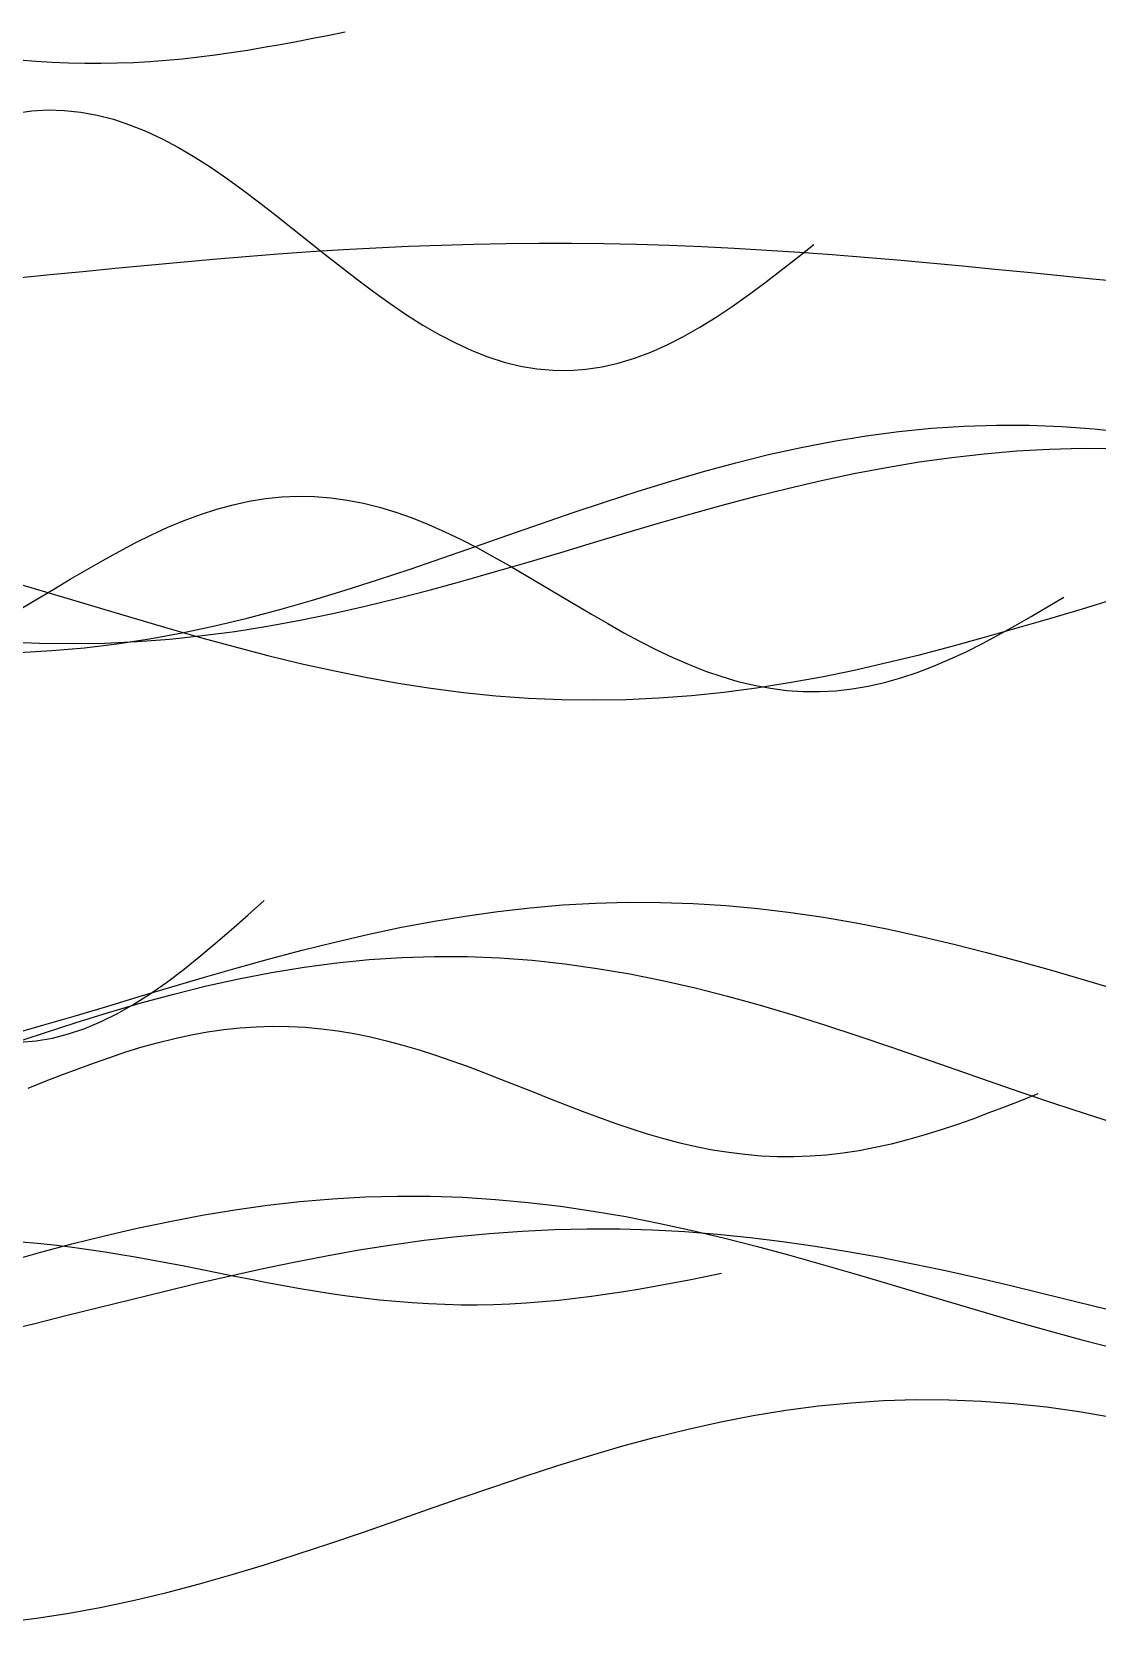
# Model space of a CAD drawing. Header units: metres. Extents: x -249 to 352, y -252 to 258.
# Drawn here: x 32.5 to 97.9, y -111.8 to -14.1 of the extents above; entities that cross this region are included whole.
import ezdxf

# ---------------------------------------------------------------- set-up
doc = ezdxf.new("R2010")
doc.units = ezdxf.units.M

msp = doc.modelspace()

# ---------------------------------------------------------------- linework, layer by layer
for p, q in [((48.759, -14.689, -433.013), (49.759, -14.497, -433.013)), ((49.759, -14.497, -433.013), (50.759, -14.301, -433.013)), ((50.759, -14.301, -433.013), (51.759, -14.101, -433.013)), ((42.759, -15.643, -433.013), (43.759, -15.516, -433.013)), ((43.759, -15.516, -433.013), (44.759, -15.374, -433.013)), ((44.759, -15.374, -433.013), (45.759, -15.219, -433.013)), ((45.759, -15.219, -433.013), (46.759, -15.052, -433.013)), ((46.759, -15.052, -433.013), (47.759, -14.875, -433.013)), ((47.759, -14.875, -433.013), (48.759, -14.689, -433.013)), ((31.759, -15.827, -433.013), (32.759, -15.907, -433.013)), ((32.759, -15.907, -433.013), (33.759, -15.968, -433.013)), ((33.759, -15.968, -433.013), (34.759, -16.01, -433.013)), ((34.759, -16.01, -433.013), (35.759, -16.032, -433.013)), ((35.759, -16.032, -433.013), (36.759, -16.035, -433.013)), ((36.759, -16.035, -433.013), (37.759, -16.017, -433.013)), ((37.759, -16.017, -433.013), (38.759, -15.98, -433.013)), ((38.759, -15.98, -433.013), (39.759, -15.923, -433.013)), ((39.759, -15.923, -433.013), (40.759, -15.847, -433.013)), ((40.759, -15.847, -433.013), (41.759, -15.753, -433.013)), ((41.759, -15.753, -433.013), (42.759, -15.643, -433.013)), ((31.518, -19.096, -433.013), (32.518, -18.96, -433.013)), ((32.518, -18.96, -433.013), (33.518, -18.904, -433.013)), ((33.518, -18.904, -433.013), (34.518, -18.928, -433.013)), ((34.518, -18.928, -433.013), (35.518, -19.031, -433.013)), ((35.518, -19.031, -433.013), (36.518, -19.214, -433.013)), ((36.518, -19.214, -433.013), (37.518, -19.472, -433.013)), ((37.518, -19.472, -433.013), (38.518, -19.806, -433.013)), ((38.518, -19.806, -433.013), (39.518, -20.21, -433.013)), ((39.518, -20.21, -433.013), (40.518, -20.681, -433.013)), ((40.518, -20.681, -433.013), (41.518, -21.214, -433.013)), ((41.518, -21.214, -433.013), (42.518, -21.804, -433.013)), ((42.518, -21.804, -433.013), (43.518, -22.444, -433.013)), ((43.518, -22.444, -433.013), (44.518, -23.13, -433.013)), ((44.518, -23.13, -433.013), (45.518, -23.853, -433.013)), ((45.518, -23.853, -433.013), (46.518, -24.607, -433.013)), ((46.518, -24.607, -433.013), (47.518, -25.383, -433.013)), ((47.518, -25.383, -433.013), (48.518, -26.175, -433.013)), ((48.518, -26.175, -433.013), (49.518, -26.974, -433.013)), ((49.518, -26.974, -433.013), (50.518, -27.772, -433.013)), ((53.639, -27.367, -433.013), (55.639, -27.273, -433.013)), ((55.639, -27.273, -433.013), (57.639, -27.198, -433.013)), ((57.639, -27.198, -433.013), (59.639, -27.141, -433.013)), ((59.639, -27.141, -433.013), (61.639, -27.104, -433.013)), ((61.639, -27.104, -433.013), (63.639, -27.086, -433.013)), ((63.639, -27.086, -433.013), (65.639, -27.089, -433.013)), ((65.639, -27.089, -433.013), (67.639, -27.111, -433.013)), ((67.639, -27.111, -433.013), (69.639, -27.154, -433.013)), ((69.639, -27.154, -433.013), (71.639, -27.215, -433.013)), ((71.639, -27.215, -433.013), (73.639, -27.295, -433.013)), ((73.639, -27.295, -433.013), (75.639, -27.393, -433.013)), ((79.518, -27.961, -433.013), (80.518, -27.164, -433.013)), ((39.639, -28.43, -433.013), (41.639, -28.245, -433.013)), ((41.639, -28.245, -433.013), (43.639, -28.068, -433.013)), ((43.639, -28.068, -433.013), (45.639, -27.901, -433.013)), ((45.639, -27.901, -433.013), (47.639, -27.746, -433.013)), ((47.639, -27.746, -433.013), (49.639, -27.604, -433.013)), ((49.639, -27.604, -433.013), (51.639, -27.477, -433.013)), ((50.518, -27.772, -433.013), (51.518, -28.562, -433.013)), ((51.639, -27.477, -433.013), (53.639, -27.367, -433.013)), ((75.639, -27.393, -433.013), (77.639, -27.508, -433.013)), ((77.639, -27.508, -433.013), (79.639, -27.639, -433.013)), ((78.518, -28.747, -433.013), (79.518, -27.961, -433.013)), ((79.639, -27.639, -433.013), (81.639, -27.784, -433.013)), ((81.639, -27.784, -433.013), (83.639, -27.943, -433.013)), ((83.639, -27.943, -433.013), (85.639, -28.112, -433.013)), ((85.639, -28.112, -433.013), (87.639, -28.291, -433.013)), ((87.639, -28.291, -433.013), (89.639, -28.479, -433.013)), ((31.639, -29.218, -433.013), (33.639, -29.018, -433.013)), ((33.639, -29.018, -433.013), (35.639, -28.818, -433.013)), ((35.639, -28.818, -433.013), (37.639, -28.622, -433.013)), ((37.639, -28.622, -433.013), (39.639, -28.43, -433.013)), ((51.518, -28.562, -433.013), (52.518, -29.335, -433.013)), ((77.518, -29.515, -433.013), (78.518, -28.747, -433.013)), ((89.639, -28.479, -433.013), (91.639, -28.672, -433.013)), ((91.639, -28.672, -433.013), (93.639, -28.869, -433.013)), ((93.639, -28.869, -433.013), (95.639, -29.069, -433.013)), ((95.639, -29.069, -433.013), (97.639, -29.269, -433.013)), ((97.639, -29.269, -433.013), (99.639, -29.467, -433.013)), ((52.518, -29.335, -433.013), (53.518, -30.083, -433.013)), ((53.518, -30.083, -433.013), (54.518, -30.8, -433.013)), ((75.518, -30.965, -433.013), (76.518, -30.257, -433.013)), ((76.518, -30.257, -433.013), (77.518, -29.515, -433.013)), ((54.518, -30.8, -433.013), (55.518, -31.478, -433.013)), ((74.518, -31.633, -433.013), (75.518, -30.965, -433.013)), ((55.518, -31.478, -433.013), (56.518, -32.111, -433.013)), ((56.518, -32.111, -433.013), (57.518, -32.691, -433.013)), ((73.518, -32.254, -433.013), (74.518, -31.633, -433.013)), ((57.518, -32.691, -433.013), (58.518, -33.213, -433.013)), ((58.518, -33.213, -433.013), (59.518, -33.673, -433.013)), ((71.518, -33.328, -433.013), (72.518, -32.821, -433.013)), ((72.518, -32.821, -433.013), (73.518, -32.254, -433.013)), ((59.518, -33.673, -433.013), (60.518, -34.064, -433.013)), ((60.518, -34.064, -433.013), (61.518, -34.384, -433.013)), ((68.518, -34.45, -433.013), (69.518, -34.147, -433.013)), ((69.518, -34.147, -433.013), (70.518, -33.772, -433.013)), ((70.518, -33.772, -433.013), (71.518, -33.328, -433.013)), ((61.518, -34.384, -433.013), (62.518, -34.63, -433.013)), ((62.518, -34.63, -433.013), (63.518, -34.798, -433.013)), ((63.518, -34.798, -433.013), (64.518, -34.887, -433.013)), ((64.518, -34.887, -433.013), (65.518, -34.897, -433.013)), ((65.518, -34.897, -433.013), (66.518, -34.826, -433.013)), ((66.518, -34.826, -433.013), (67.518, -34.677, -433.013)), ((67.518, -34.677, -433.013), (68.518, -34.45, -433.013)), ((81.741, -39.244, -433.013), (83.741, -38.916, -433.013)), ((83.741, -38.916, -433.013), (85.741, -38.652, -433.013)), ((85.741, -38.652, -433.013), (87.741, -38.454, -433.013)), ((87.741, -38.454, -433.013), (89.741, -38.324, -433.013)), ((89.741, -38.324, -433.013), (91.741, -38.263, -433.013)), ((91.741, -38.263, -433.013), (93.741, -38.272, -433.013)), ((93.741, -38.272, -433.013), (95.741, -38.35, -433.013)), ((95.741, -38.35, -433.013), (97.741, -38.498, -433.013)), ((97.741, -38.498, -433.013), (99.741, -38.714, -433.013)), ((77.741, -40.075, -433.013), (79.741, -39.631, -433.013)), ((79.741, -39.631, -433.013), (81.741, -39.244, -433.013)), ((88.986, -40.241, -433.013), (90.986, -40.015, -433.013)), ((90.986, -40.015, -433.013), (92.986, -39.845, -433.013)), ((92.986, -39.845, -433.013), (94.986, -39.733, -433.013)), ((94.986, -39.733, -433.013), (96.986, -39.681, -433.013)), ((96.986, -39.681, -433.013), (98.986, -39.689, -433.013)), ((73.741, -41.113, -433.013), (75.741, -40.571, -433.013)), ((75.741, -40.571, -433.013), (77.741, -40.075, -433.013)), ((82.986, -41.235, -433.013), (84.986, -40.854, -433.013)), ((84.986, -40.854, -433.013), (86.986, -40.522, -433.013)), ((86.986, -40.522, -433.013), (88.986, -40.241, -433.013)), ((69.741, -42.317, -433.013), (71.741, -41.697, -433.013)), ((71.741, -41.697, -433.013), (73.741, -41.113, -433.013)), ((78.986, -42.125, -433.013), (80.986, -41.66, -433.013)), ((80.986, -41.66, -433.013), (82.986, -41.235, -433.013)), ((44.866, -43.154, -433.013), (45.866, -42.937, -433.013)), ((45.866, -42.937, -433.013), (46.866, -42.776, -433.013)), ((46.866, -42.776, -433.013), (47.866, -42.675, -433.013)), ((47.866, -42.675, -433.013), (48.866, -42.633, -433.013)), ((48.866, -42.633, -433.013), (49.866, -42.65, -433.013)), ((49.866, -42.65, -433.013), (50.866, -42.728, -433.013)), ((50.866, -42.728, -433.013), (51.866, -42.865, -433.013)), ((51.866, -42.865, -433.013), (52.866, -43.059, -433.013)), ((65.741, -43.637, -433.013), (67.741, -42.965, -433.013)), ((67.741, -42.965, -433.013), (69.741, -42.317, -433.013)), ((74.986, -43.156, -433.013), (76.986, -42.625, -433.013)), ((76.986, -42.625, -433.013), (78.986, -42.125, -433.013)), ((41.866, -44.122, -433.013), (42.866, -43.749, -433.013)), ((42.866, -43.749, -433.013), (43.866, -43.425, -433.013)), ((43.866, -43.425, -433.013), (44.866, -43.154, -433.013)), ((52.866, -43.059, -433.013), (53.866, -43.309, -433.013)), ((53.866, -43.309, -433.013), (54.866, -43.612, -433.013)), ((54.866, -43.612, -433.013), (55.866, -43.965, -433.013)), ((63.741, -44.325, -433.013), (65.741, -43.637, -433.013)), ((70.986, -44.288, -433.013), (72.986, -43.712, -433.013)), ((72.986, -43.712, -433.013), (74.986, -43.156, -433.013)), ((39.866, -44.998, -433.013), (40.866, -44.539, -433.013)), ((40.866, -44.539, -433.013), (41.866, -44.122, -433.013)), ((55.866, -43.965, -433.013), (56.866, -44.365, -433.013)), ((56.866, -44.365, -433.013), (57.866, -44.807, -433.013)), ((57.866, -44.807, -433.013), (58.866, -45.288, -433.013)), ((61.741, -45.022, -433.013), (63.741, -44.325, -433.013)), ((66.986, -45.475, -433.013), (68.986, -44.878, -433.013)), ((68.986, -44.878, -433.013), (70.986, -44.288, -433.013)), ((37.866, -46.019, -433.013), (38.866, -45.493, -433.013)), ((38.866, -45.493, -433.013), (39.866, -44.998, -433.013)), ((57.741, -46.417, -433.013), (59.741, -45.722, -433.013)), ((58.866, -45.288, -433.013), (59.866, -45.802, -433.013)), ((59.741, -45.722, -433.013), (61.741, -45.022, -433.013)), ((59.866, -45.802, -433.013), (60.866, -46.344, -433.013)), ((64.986, -46.075, -433.013), (66.986, -45.475, -433.013)), ((35.866, -47.144, -433.013), (36.866, -46.571, -433.013)), ((36.866, -46.571, -433.013), (37.866, -46.019, -433.013)), ((55.741, -47.1, -433.013), (57.741, -46.417, -433.013)), ((60.866, -46.344, -433.013), (61.866, -46.909, -433.013)), ((60.986, -47.256, -433.013), (62.986, -46.671, -433.013)), ((62.986, -46.671, -433.013), (64.986, -46.075, -433.013)), ((31.005, -47.805, -433.013), (33.005, -48.396, -433.013)), ((33.866, -48.329, -433.013), (34.866, -47.732, -433.013)), ((34.866, -47.732, -433.013), (35.866, -47.144, -433.013)), ((51.741, -48.405, -433.013), (53.741, -47.765, -433.013)), ((53.741, -47.765, -433.013), (55.741, -47.1, -433.013)), ((56.986, -48.375, -433.013), (58.986, -47.826, -433.013)), ((58.986, -47.826, -433.013), (60.986, -47.256, -433.013)), ((61.866, -46.909, -433.013), (62.866, -47.492, -433.013)), ((62.866, -47.492, -433.013), (63.866, -48.086, -433.013)), ((32.866, -48.928, -433.013), (33.866, -48.329, -433.013)), ((33.005, -48.396, -433.013), (35.005, -48.994, -433.013)), ((49.741, -49.014, -433.013), (51.741, -48.405, -433.013)), ((54.986, -48.896, -433.013), (56.986, -48.375, -433.013)), ((63.866, -48.086, -433.013), (64.866, -48.685, -433.013)), ((64.866, -48.685, -433.013), (65.866, -49.284, -433.013)), ((94.866, -49.425, -433.013), (95.866, -48.827, -433.013)), ((31.866, -49.525, -433.013), (32.866, -48.928, -433.013)), ((35.005, -48.994, -433.013), (37.005, -49.594, -433.013)), ((37.005, -49.594, -433.013), (39.005, -50.189, -433.013)), ((45.741, -50.112, -433.013), (47.741, -49.585, -433.013)), ((47.741, -49.585, -433.013), (49.741, -49.014, -433.013)), ((50.986, -49.838, -433.013), (52.986, -49.386, -433.013)), ((52.986, -49.386, -433.013), (54.986, -48.896, -433.013)), ((65.866, -49.284, -433.013), (66.866, -49.876, -433.013)), ((93.866, -50.015, -433.013), (94.866, -49.425, -433.013)), ((95.005, -50.136, -433.013), (97.005, -49.541, -433.013)), ((97.005, -49.541, -433.013), (99.005, -48.941, -433.013)), ((39.005, -50.189, -433.013), (41.005, -50.773, -433.013)), ((41.005, -50.773, -433.013), (43.005, -51.342, -433.013)), ((41.741, -51.018, -433.013), (43.741, -50.592, -433.013)), ((43.741, -50.592, -433.013), (45.741, -50.112, -433.013)), ((44.986, -50.93, -433.013), (46.986, -50.614, -433.013)), ((46.986, -50.614, -433.013), (48.986, -50.249, -433.013)), ((48.986, -50.249, -433.013), (50.986, -49.838, -433.013)), ((66.866, -49.876, -433.013), (67.866, -50.455, -433.013)), ((67.866, -50.455, -433.013), (68.866, -51.017, -433.013)), ((91.005, -51.292, -433.013), (93.005, -50.722, -433.013)), ((91.866, -51.147, -433.013), (92.866, -50.591, -433.013)), ((92.866, -50.591, -433.013), (93.866, -50.015, -433.013)), ((93.005, -50.722, -433.013), (95.005, -50.136, -433.013)), ((30.986, -51.563, -433.013), (32.986, -51.65, -433.013)), ((32.986, -51.65, -433.013), (34.986, -51.677, -433.013)), ((34.986, -51.677, -433.013), (36.986, -51.644, -433.013)), ((35.741, -51.936, -433.013), (37.741, -51.693, -433.013)), ((36.986, -51.644, -433.013), (38.986, -51.552, -433.013)), ((37.741, -51.693, -433.013), (39.741, -51.386, -433.013)), ((38.986, -51.552, -433.013), (40.986, -51.401, -433.013)), ((39.741, -51.386, -433.013), (41.741, -51.018, -433.013)), ((40.986, -51.401, -433.013), (42.986, -51.193, -433.013)), ((42.986, -51.193, -433.013), (44.986, -50.93, -433.013)), ((43.005, -51.342, -433.013), (45.005, -51.888, -433.013)), ((68.866, -51.017, -433.013), (69.866, -51.555, -433.013)), ((69.866, -51.555, -433.013), (70.866, -52.063, -433.013)), ((89.005, -51.84, -433.013), (91.005, -51.292, -433.013)), ((89.866, -52.179, -433.013), (90.866, -51.679, -433.013)), ((90.866, -51.679, -433.013), (91.866, -51.147, -433.013)), ((31.741, -52.22, -433.013), (33.741, -52.112, -433.013)), ((33.741, -52.112, -433.013), (35.741, -51.936, -433.013)), ((45.005, -51.888, -433.013), (47.005, -52.407, -433.013)), ((47.005, -52.407, -433.013), (49.005, -52.893, -433.013)), ((70.866, -52.063, -433.013), (71.866, -52.537, -433.013)), ((71.866, -52.537, -433.013), (72.866, -52.973, -433.013)), ((85.005, -52.851, -433.013), (87.005, -52.362, -433.013)), ((87.005, -52.362, -433.013), (89.005, -51.84, -433.013)), ((87.866, -53.07, -433.013), (88.866, -52.645, -433.013)), ((88.866, -52.645, -433.013), (89.866, -52.179, -433.013)), ((49.005, -52.893, -433.013), (51.005, -53.342, -433.013)), ((51.005, -53.342, -433.013), (53.005, -53.749, -433.013)), ((72.866, -52.973, -433.013), (73.866, -53.364, -433.013)), ((73.866, -53.364, -433.013), (74.866, -53.709, -433.013)), ((74.866, -53.709, -433.013), (75.866, -54.003, -433.013)), ((79.005, -54.08, -433.013), (81.005, -53.715, -433.013)), ((81.005, -53.715, -433.013), (83.005, -53.304, -433.013)), ((83.005, -53.304, -433.013), (85.005, -52.851, -433.013)), ((85.866, -53.783, -433.013), (86.866, -53.451, -433.013)), ((86.866, -53.451, -433.013), (87.866, -53.07, -433.013)), ((53.005, -53.749, -433.013), (55.005, -54.11, -433.013)), ((55.005, -54.11, -433.013), (57.005, -54.421, -433.013)), ((57.005, -54.421, -433.013), (59.005, -54.679, -433.013)), ((59.005, -54.679, -433.013), (61.005, -54.882, -433.013)), ((73.005, -54.867, -433.013), (75.005, -54.659, -433.013)), ((75.005, -54.659, -433.013), (77.005, -54.395, -433.013)), ((75.866, -54.003, -433.013), (76.866, -54.243, -433.013)), ((76.866, -54.243, -433.013), (77.866, -54.427, -433.013)), ((77.005, -54.395, -433.013), (79.005, -54.08, -433.013)), ((77.866, -54.427, -433.013), (78.866, -54.553, -433.013)), ((78.866, -54.553, -433.013), (79.866, -54.62, -433.013)), ((79.866, -54.62, -433.013), (80.866, -54.627, -433.013)), ((80.866, -54.627, -433.013), (81.866, -54.574, -433.013)), ((81.866, -54.574, -433.013), (82.866, -54.462, -433.013)), ((82.866, -54.462, -433.013), (83.866, -54.292, -433.013)), ((83.866, -54.292, -433.013), (84.866, -54.065, -433.013)), ((84.866, -54.065, -433.013), (85.866, -53.783, -433.013)), ((61.005, -54.882, -433.013), (63.005, -55.028, -433.013)), ((63.005, -55.028, -433.013), (65.005, -55.115, -433.013)), ((65.005, -55.115, -433.013), (67.005, -55.143, -433.013)), ((67.005, -55.143, -433.013), (69.005, -55.11, -433.013)), ((69.005, -55.11, -433.013), (71.005, -55.018, -433.013)), ((71.005, -55.018, -433.013), (73.005, -54.867, -433.013)), ((44.774, -69.242, -433.013), (45.774, -68.358, -433.013)), ((45.774, -68.358, -433.013), (46.774, -67.461, -433.013)), ((59.113, -68.413, -433.013), (61.113, -68.132, -433.013)), ((61.113, -68.132, -433.013), (63.113, -67.906, -433.013)), ((63.113, -67.906, -433.013), (65.113, -67.736, -433.013)), ((65.113, -67.736, -433.013), (67.113, -67.625, -433.013)), ((67.113, -67.625, -433.013), (69.113, -67.572, -433.013)), ((69.113, -67.572, -433.013), (71.113, -67.58, -433.013)), ((71.113, -67.58, -433.013), (73.113, -67.648, -433.013)), ((73.113, -67.648, -433.013), (75.113, -67.774, -433.013)), ((75.113, -67.774, -433.013), (77.113, -67.959, -433.013)), ((77.113, -67.959, -433.013), (79.113, -68.199, -433.013)), ((79.113, -68.199, -433.013), (81.113, -68.494, -433.013)), ((43.774, -70.106, -433.013), (44.774, -69.242, -433.013)), ((53.113, -69.551, -433.013), (55.113, -69.126, -433.013)), ((55.113, -69.126, -433.013), (57.113, -68.745, -433.013)), ((57.113, -68.745, -433.013), (59.113, -68.413, -433.013)), ((81.113, -68.494, -433.013), (83.113, -68.839, -433.013)), ((83.113, -68.839, -433.013), (85.113, -69.231, -433.013)), ((85.113, -69.231, -433.013), (87.113, -69.667, -433.013)), ((42.774, -70.941, -433.013), (43.774, -70.106, -433.013)), ((49.113, -70.516, -433.013), (51.113, -70.016, -433.013)), ((51.113, -70.016, -433.013), (53.113, -69.551, -433.013)), ((87.113, -69.667, -433.013), (89.113, -70.141, -433.013)), ((89.113, -70.141, -433.013), (91.113, -70.65, -433.013)), ((41.774, -71.738, -433.013), (42.774, -70.941, -433.013)), ((45.113, -71.603, -433.013), (47.113, -71.047, -433.013)), ((47.113, -71.047, -433.013), (49.113, -70.516, -433.013)), ((49.23, -71.551, -433.013), (51.23, -71.287, -433.013)), ((51.23, -71.287, -433.013), (53.23, -71.089, -433.013)), ((53.23, -71.089, -433.013), (55.23, -70.959, -433.013)), ((55.23, -70.959, -433.013), (57.23, -70.898, -433.013)), ((57.23, -70.898, -433.013), (59.23, -70.907, -433.013)), ((59.23, -70.907, -433.013), (61.23, -70.986, -433.013)), ((61.23, -70.986, -433.013), (63.23, -71.133, -433.013)), ((63.23, -71.133, -433.013), (65.23, -71.349, -433.013)), ((91.113, -70.65, -433.013), (93.113, -71.188, -433.013)), ((93.113, -71.188, -433.013), (95.113, -71.75, -433.013)), ((40.774, -72.489, -433.013), (41.774, -71.738, -433.013)), ((41.113, -72.769, -433.013), (43.113, -72.179, -433.013)), ((43.113, -72.179, -433.013), (45.113, -71.603, -433.013)), ((43.23, -72.71, -433.013), (45.23, -72.266, -433.013)), ((45.23, -72.266, -433.013), (47.23, -71.879, -433.013)), ((47.23, -71.879, -433.013), (49.23, -71.551, -433.013)), ((65.23, -71.349, -433.013), (67.23, -71.63, -433.013)), ((67.23, -71.63, -433.013), (69.23, -71.973, -433.013)), ((69.23, -71.973, -433.013), (71.23, -72.375, -433.013)), ((95.113, -71.75, -433.013), (97.113, -72.33, -433.013)), ((38.774, -73.825, -433.013), (39.774, -73.187, -433.013)), ((39.113, -73.366, -433.013), (41.113, -72.769, -433.013)), ((39.23, -73.748, -433.013), (41.23, -73.206, -433.013)), ((39.774, -73.187, -433.013), (40.774, -72.489, -433.013)), ((41.23, -73.206, -433.013), (43.23, -72.71, -433.013)), ((71.23, -72.375, -433.013), (73.23, -72.833, -433.013)), ((73.23, -72.833, -433.013), (75.23, -73.341, -433.013)), ((97.113, -72.33, -433.013), (99.113, -72.922, -433.013)), ((35.113, -74.562, -433.013), (37.113, -73.966, -433.013)), ((37.113, -73.966, -433.013), (39.113, -73.366, -433.013)), ((37.23, -74.332, -433.013), (39.23, -73.748, -433.013)), ((37.774, -74.396, -433.013), (38.774, -73.825, -433.013)), ((75.23, -73.341, -433.013), (77.23, -73.895, -433.013)), ((77.23, -73.895, -433.013), (79.23, -74.488, -433.013)), ((31.113, -75.718, -433.013), (33.113, -75.148, -433.013)), ((33.113, -75.148, -433.013), (35.113, -74.562, -433.013)), ((33.23, -75.601, -433.013), (35.23, -74.952, -433.013)), ((35.23, -74.952, -433.013), (37.23, -74.332, -433.013)), ((35.774, -75.317, -433.013), (36.774, -74.895, -433.013)), ((36.774, -74.895, -433.013), (37.774, -74.396, -433.013)), ((45.295, -75.284, -433.013), (46.295, -75.216, -433.013)), ((46.295, -75.216, -433.013), (47.295, -75.188, -433.013)), ((47.295, -75.188, -433.013), (48.295, -75.2, -433.013)), ((48.295, -75.2, -433.013), (49.295, -75.251, -433.013)), ((79.23, -74.488, -433.013), (81.23, -75.116, -433.013)), ((81.23, -75.116, -433.013), (83.23, -75.771, -433.013)), ((31.23, -76.272, -433.013), (33.23, -75.601, -433.013)), ((31.774, -76.161, -433.013), (32.774, -76.082, -433.013)), ((32.774, -76.082, -433.013), (33.774, -75.913, -433.013)), ((33.774, -75.913, -433.013), (34.774, -75.658, -433.013)), ((34.774, -75.658, -433.013), (35.774, -75.317, -433.013)), ((39.295, -76.459, -433.013), (40.295, -76.181, -433.013)), ((40.295, -76.181, -433.013), (41.295, -75.932, -433.013)), ((41.295, -75.932, -433.013), (42.295, -75.716, -433.013)), ((42.295, -75.716, -433.013), (43.295, -75.535, -433.013)), ((43.295, -75.535, -433.013), (44.295, -75.391, -433.013)), ((44.295, -75.391, -433.013), (45.295, -75.284, -433.013)), ((49.295, -75.251, -433.013), (50.295, -75.343, -433.013)), ((50.295, -75.343, -433.013), (51.295, -75.472, -433.013)), ((51.295, -75.472, -433.013), (52.295, -75.639, -433.013)), ((52.295, -75.639, -433.013), (53.295, -75.841, -433.013)), ((53.295, -75.841, -433.013), (54.295, -76.076, -433.013)), ((54.295, -76.076, -433.013), (55.295, -76.343, -433.013)), ((83.23, -75.771, -433.013), (85.23, -76.448, -433.013)), ((36.295, -77.445, -433.013), (37.295, -77.095, -433.013)), ((37.295, -77.095, -433.013), (38.295, -76.765, -433.013)), ((38.295, -76.765, -433.013), (39.295, -76.459, -433.013)), ((55.295, -76.343, -433.013), (56.295, -76.638, -433.013)), ((56.295, -76.638, -433.013), (57.295, -76.958, -433.013)), ((57.295, -76.958, -433.013), (58.295, -77.301, -433.013)), ((85.23, -76.448, -433.013), (87.23, -77.139, -433.013)), ((87.23, -77.139, -433.013), (89.23, -77.837, -433.013)), ((34.295, -78.196, -433.013), (35.295, -77.814, -433.013)), ((35.295, -77.814, -433.013), (36.295, -77.445, -433.013)), ((58.295, -77.301, -433.013), (59.295, -77.662, -433.013)), ((59.295, -77.662, -433.013), (60.295, -78.039, -433.013)), ((60.295, -78.039, -433.013), (61.295, -78.427, -433.013)), ((89.23, -77.837, -433.013), (91.23, -78.537, -433.013)), ((32.295, -78.985, -433.013), (33.295, -78.587, -433.013)), ((33.295, -78.587, -433.013), (34.295, -78.196, -433.013)), ((61.295, -78.427, -433.013), (62.295, -78.823, -433.013)), ((62.295, -78.823, -433.013), (63.295, -79.223, -433.013)), ((91.23, -78.537, -433.013), (93.23, -79.229, -433.013)), ((63.295, -79.223, -433.013), (64.295, -79.622, -433.013)), ((64.295, -79.622, -433.013), (65.295, -80.017, -433.013)), ((65.295, -80.017, -433.013), (66.295, -80.403, -433.013)), ((92.295, -80.109, -433.013), (93.295, -79.716, -433.013)), ((93.23, -79.229, -433.013), (95.23, -79.909, -433.013)), ((93.295, -79.716, -433.013), (94.295, -79.318, -433.013)), ((95.23, -79.909, -433.013), (97.23, -80.568, -433.013)), ((66.295, -80.403, -433.013), (67.295, -80.777, -433.013)), ((67.295, -80.777, -433.013), (68.295, -81.136, -433.013)), ((89.295, -81.218, -433.013), (90.295, -80.864, -433.013)), ((90.295, -80.864, -433.013), (91.295, -80.493, -433.013)), ((91.295, -80.493, -433.013), (92.295, -80.109, -433.013)), ((97.23, -80.568, -433.013), (99.23, -81.2, -433.013)), ((68.295, -81.136, -433.013), (69.295, -81.475, -433.013)), ((69.295, -81.475, -433.013), (70.295, -81.791, -433.013)), ((70.295, -81.791, -433.013), (71.295, -82.081, -433.013)), ((86.295, -82.146, -433.013), (87.295, -81.863, -433.013)), ((87.295, -81.863, -433.013), (88.295, -81.552, -433.013)), ((88.295, -81.552, -433.013), (89.295, -81.218, -433.013)), ((71.295, -82.081, -433.013), (72.295, -82.342, -433.013)), ((72.295, -82.342, -433.013), (73.295, -82.572, -433.013)), ((73.295, -82.572, -433.013), (74.295, -82.768, -433.013)), ((74.295, -82.768, -433.013), (75.295, -82.928, -433.013)), ((75.295, -82.928, -433.013), (76.295, -83.051, -433.013)), ((81.295, -83.074, -433.013), (82.295, -82.961, -433.013)), ((82.295, -82.961, -433.013), (83.295, -82.809, -433.013)), ((83.295, -82.809, -433.013), (84.295, -82.622, -433.013)), ((84.295, -82.622, -433.013), (85.295, -82.4, -433.013)), ((85.295, -82.4, -433.013), (86.295, -82.146, -433.013)), ((76.295, -83.051, -433.013), (77.295, -83.135, -433.013)), ((77.295, -83.135, -433.013), (78.295, -83.179, -433.013)), ((78.295, -83.179, -433.013), (79.295, -83.184, -433.013)), ((79.295, -83.184, -433.013), (80.295, -83.149, -433.013)), ((80.295, -83.149, -433.013), (81.295, -83.074, -433.013)), ((46.976, -86.175, -433.013), (48.976, -85.949, -433.013)), ((48.976, -85.949, -433.013), (50.976, -85.779, -433.013)), ((50.976, -85.779, -433.013), (52.976, -85.667, -433.013)), ((52.976, -85.667, -433.013), (54.976, -85.615, -433.013)), ((54.976, -85.615, -433.013), (56.976, -85.623, -433.013)), ((56.976, -85.623, -433.013), (58.976, -85.69, -433.013)), ((58.976, -85.69, -433.013), (60.976, -85.817, -433.013)), ((60.976, -85.817, -433.013), (62.976, -86.001, -433.013)), ((40.976, -87.169, -433.013), (42.976, -86.788, -433.013)), ((42.976, -86.788, -433.013), (44.976, -86.456, -433.013)), ((44.976, -86.456, -433.013), (46.976, -86.175, -433.013)), ((62.976, -86.001, -433.013), (64.976, -86.242, -433.013)), ((64.976, -86.242, -433.013), (66.976, -86.536, -433.013)), ((66.976, -86.536, -433.013), (68.976, -86.881, -433.013)), ((68.976, -86.881, -433.013), (70.976, -87.274, -433.013)), ((36.976, -88.058, -433.013), (38.976, -87.593, -433.013)), ((38.976, -87.593, -433.013), (40.976, -87.169, -433.013)), ((58.608, -88.097, -433.013), (60.608, -87.908, -433.013)), ((60.608, -87.908, -433.013), (62.608, -87.767, -433.013)), ((62.608, -87.767, -433.013), (64.608, -87.674, -433.013)), ((64.608, -87.674, -433.013), (66.608, -87.63, -433.013)), ((66.608, -87.63, -433.013), (68.608, -87.637, -433.013)), ((68.608, -87.637, -433.013), (70.608, -87.693, -433.013)), ((70.608, -87.693, -433.013), (72.608, -87.798, -433.013)), ((70.976, -87.274, -433.013), (72.976, -87.709, -433.013)), ((72.608, -87.798, -433.013), (74.608, -87.952, -433.013)), ((72.976, -87.709, -433.013), (74.976, -88.184, -433.013)), ((31.863, -88.433, -433.013), (32.863, -88.516, -433.013)), ((32.863, -88.516, -433.013), (33.863, -88.617, -433.013)), ((32.976, -89.09, -433.013), (34.976, -88.559, -433.013)), ((33.863, -88.617, -433.013), (34.863, -88.735, -433.013)), ((34.863, -88.735, -433.013), (35.863, -88.868, -433.013)), ((34.976, -88.559, -433.013), (36.976, -88.058, -433.013)), ((35.863, -88.868, -433.013), (36.863, -89.016, -433.013)), ((52.608, -88.925, -433.013), (54.608, -88.608, -433.013)), ((54.608, -88.608, -433.013), (56.608, -88.331, -433.013)), ((56.608, -88.331, -433.013), (58.608, -88.097, -433.013)), ((74.608, -87.952, -433.013), (76.608, -88.153, -433.013)), ((74.976, -88.184, -433.013), (76.976, -88.693, -433.013)), ((76.608, -88.153, -433.013), (78.608, -88.398, -433.013)), ((76.976, -88.693, -433.013), (78.976, -89.231, -433.013)), ((78.608, -88.398, -433.013), (80.608, -88.685, -433.013)), ((80.608, -88.685, -433.013), (82.608, -89.012, -433.013)), ((30.976, -89.646, -433.013), (32.976, -89.09, -433.013)), ((36.863, -89.016, -433.013), (37.863, -89.176, -433.013)), ((37.863, -89.176, -433.013), (38.863, -89.347, -433.013)), ((38.863, -89.347, -433.013), (39.863, -89.528, -433.013)), ((39.863, -89.528, -433.013), (40.863, -89.717, -433.013)), ((40.863, -89.717, -433.013), (41.863, -89.911, -433.013)), ((46.608, -90.083, -433.013), (48.608, -89.666, -433.013)), ((48.608, -89.666, -433.013), (50.608, -89.279, -433.013)), ((50.608, -89.279, -433.013), (52.608, -88.925, -433.013)), ((78.976, -89.231, -433.013), (80.976, -89.792, -433.013)), ((80.976, -89.792, -433.013), (82.976, -90.372, -433.013)), ((82.608, -89.012, -433.013), (84.608, -89.375, -433.013)), ((84.608, -89.375, -433.013), (86.608, -89.771, -433.013)), ((86.608, -89.771, -433.013), (88.608, -90.195, -433.013)), ((41.863, -89.911, -433.013), (42.863, -90.109, -433.013)), ((42.608, -90.989, -433.013), (44.608, -90.526, -433.013)), ((42.863, -90.109, -433.013), (43.863, -90.308, -433.013)), ((43.863, -90.308, -433.013), (44.863, -90.508, -433.013)), ((44.608, -90.526, -433.013), (46.608, -90.083, -433.013)), ((44.863, -90.508, -433.013), (45.863, -90.705, -433.013)), ((45.863, -90.705, -433.013), (46.863, -90.899, -433.013)), ((71.863, -90.944, -433.013), (72.863, -90.752, -433.013)), ((72.863, -90.752, -433.013), (73.863, -90.555, -433.013)), ((73.863, -90.555, -433.013), (74.863, -90.356, -433.013)), ((82.976, -90.372, -433.013), (84.976, -90.964, -433.013)), ((88.608, -90.195, -433.013), (90.608, -90.643, -433.013)), ((90.608, -90.643, -433.013), (92.608, -91.111, -433.013)), ((38.608, -91.96, -433.013), (40.608, -91.469, -433.013)), ((40.608, -91.469, -433.013), (42.608, -90.989, -433.013)), ((46.863, -90.899, -433.013), (47.863, -91.086, -433.013)), ((47.863, -91.086, -433.013), (48.863, -91.265, -433.013)), ((48.863, -91.265, -433.013), (49.863, -91.435, -433.013)), ((49.863, -91.435, -433.013), (50.863, -91.593, -433.013)), ((50.863, -91.593, -433.013), (51.863, -91.738, -433.013)), ((51.863, -91.738, -433.013), (52.863, -91.868, -433.013)), ((65.863, -91.897, -433.013), (66.863, -91.77, -433.013)), ((66.863, -91.77, -433.013), (67.863, -91.628, -433.013)), ((67.863, -91.628, -433.013), (68.863, -91.473, -433.013)), ((68.863, -91.473, -433.013), (69.863, -91.306, -433.013)), ((69.863, -91.306, -433.013), (70.863, -91.129, -433.013)), ((70.863, -91.129, -433.013), (71.863, -90.944, -433.013)), ((84.976, -90.964, -433.013), (86.976, -91.563, -433.013)), ((86.976, -91.563, -433.013), (88.976, -92.162, -433.013)), ((92.608, -91.111, -433.013), (94.608, -91.594, -433.013)), ((94.608, -91.594, -433.013), (96.608, -92.088, -433.013)), ((34.608, -92.958, -433.013), (36.608, -92.458, -433.013)), ((36.608, -92.458, -433.013), (38.608, -91.96, -433.013)), ((52.863, -91.868, -433.013), (53.863, -91.983, -433.013)), ((53.863, -91.983, -433.013), (54.863, -92.081, -433.013)), ((54.863, -92.081, -433.013), (55.863, -92.161, -433.013)), ((55.863, -92.161, -433.013), (56.863, -92.222, -433.013)), ((56.863, -92.222, -433.013), (57.863, -92.264, -433.013)), ((57.863, -92.264, -433.013), (58.863, -92.287, -433.013)), ((58.863, -92.287, -433.013), (59.863, -92.289, -433.013)), ((59.863, -92.289, -433.013), (60.863, -92.272, -433.013)), ((60.863, -92.272, -433.013), (61.863, -92.234, -433.013)), ((61.863, -92.234, -433.013), (62.863, -92.177, -433.013)), ((62.863, -92.177, -433.013), (63.863, -92.102, -433.013)), ((63.863, -92.102, -433.013), (64.863, -92.008, -433.013)), ((64.863, -92.008, -433.013), (65.863, -91.897, -433.013)), ((88.976, -92.162, -433.013), (90.976, -92.756, -433.013)), ((90.976, -92.756, -433.013), (92.976, -93.338, -433.013)), ((96.608, -92.088, -433.013), (98.608, -92.587, -433.013)), ((30.608, -93.943, -433.013), (32.608, -93.455, -433.013)), ((32.608, -93.455, -433.013), (34.608, -92.958, -433.013)), ((92.976, -93.338, -433.013), (94.976, -93.903, -433.013)), ((94.976, -93.903, -433.013), (96.976, -94.445, -433.013)), ((96.976, -94.445, -433.013), (98.976, -94.959, -433.013)), ((78.806, -98.771, -433.013), (80.806, -98.507, -433.013)), ((80.806, -98.507, -433.013), (82.806, -98.308, -433.013)), ((82.806, -98.308, -433.013), (84.806, -98.178, -433.013)), ((84.806, -98.178, -433.013), (86.806, -98.117, -433.013)), ((86.806, -98.117, -433.013), (88.806, -98.126, -433.013)), ((88.806, -98.126, -433.013), (90.806, -98.205, -433.013)), ((90.806, -98.205, -433.013), (92.806, -98.353, -433.013)), ((92.806, -98.353, -433.013), (94.806, -98.568, -433.013)), ((94.806, -98.568, -433.013), (96.806, -98.849, -433.013)), ((72.806, -99.93, -433.013), (74.806, -99.486, -433.013)), ((74.806, -99.486, -433.013), (76.806, -99.098, -433.013)), ((76.806, -99.098, -433.013), (78.806, -98.771, -433.013)), ((96.806, -98.849, -433.013), (98.806, -99.192, -433.013)), ((68.806, -100.968, -433.013), (70.806, -100.425, -433.013)), ((70.806, -100.425, -433.013), (72.806, -99.93, -433.013)), ((64.806, -102.171, -433.013), (66.806, -101.552, -433.013)), ((66.806, -101.552, -433.013), (68.806, -100.968, -433.013)), ((62.807, -102.82, -433.013), (64.806, -102.171, -433.013)), ((58.807, -104.18, -433.013), (60.807, -103.492, -433.013)), ((60.807, -103.492, -433.013), (62.807, -102.82, -433.013)), ((56.807, -104.877, -433.013), (58.807, -104.18, -433.013)), ((54.807, -105.577, -433.013), (56.807, -104.877, -433.013)), ((50.807, -106.955, -433.013), (52.807, -106.272, -433.013)), ((52.807, -106.272, -433.013), (54.807, -105.577, -433.013)), ((48.807, -107.62, -433.013), (50.807, -106.955, -433.013)), ((44.807, -108.868, -433.013), (46.807, -108.26, -433.013)), ((46.807, -108.26, -433.013), (48.807, -107.62, -433.013)), ((42.807, -109.439, -433.013), (44.807, -108.868, -433.013)), ((38.807, -110.446, -433.013), (40.807, -109.967, -433.013)), ((40.807, -109.967, -433.013), (42.807, -109.439, -433.013)), ((32.807, -111.548, -433.013), (34.807, -111.241, -433.013)), ((34.807, -111.241, -433.013), (36.807, -110.872, -433.013)), ((36.807, -110.872, -433.013), (38.807, -110.446, -433.013)), ((30.807, -111.791, -433.013), (32.807, -111.548, -433.013))]:
    msp.add_line(p, q)

doc.saveas('drawing.dxf')
